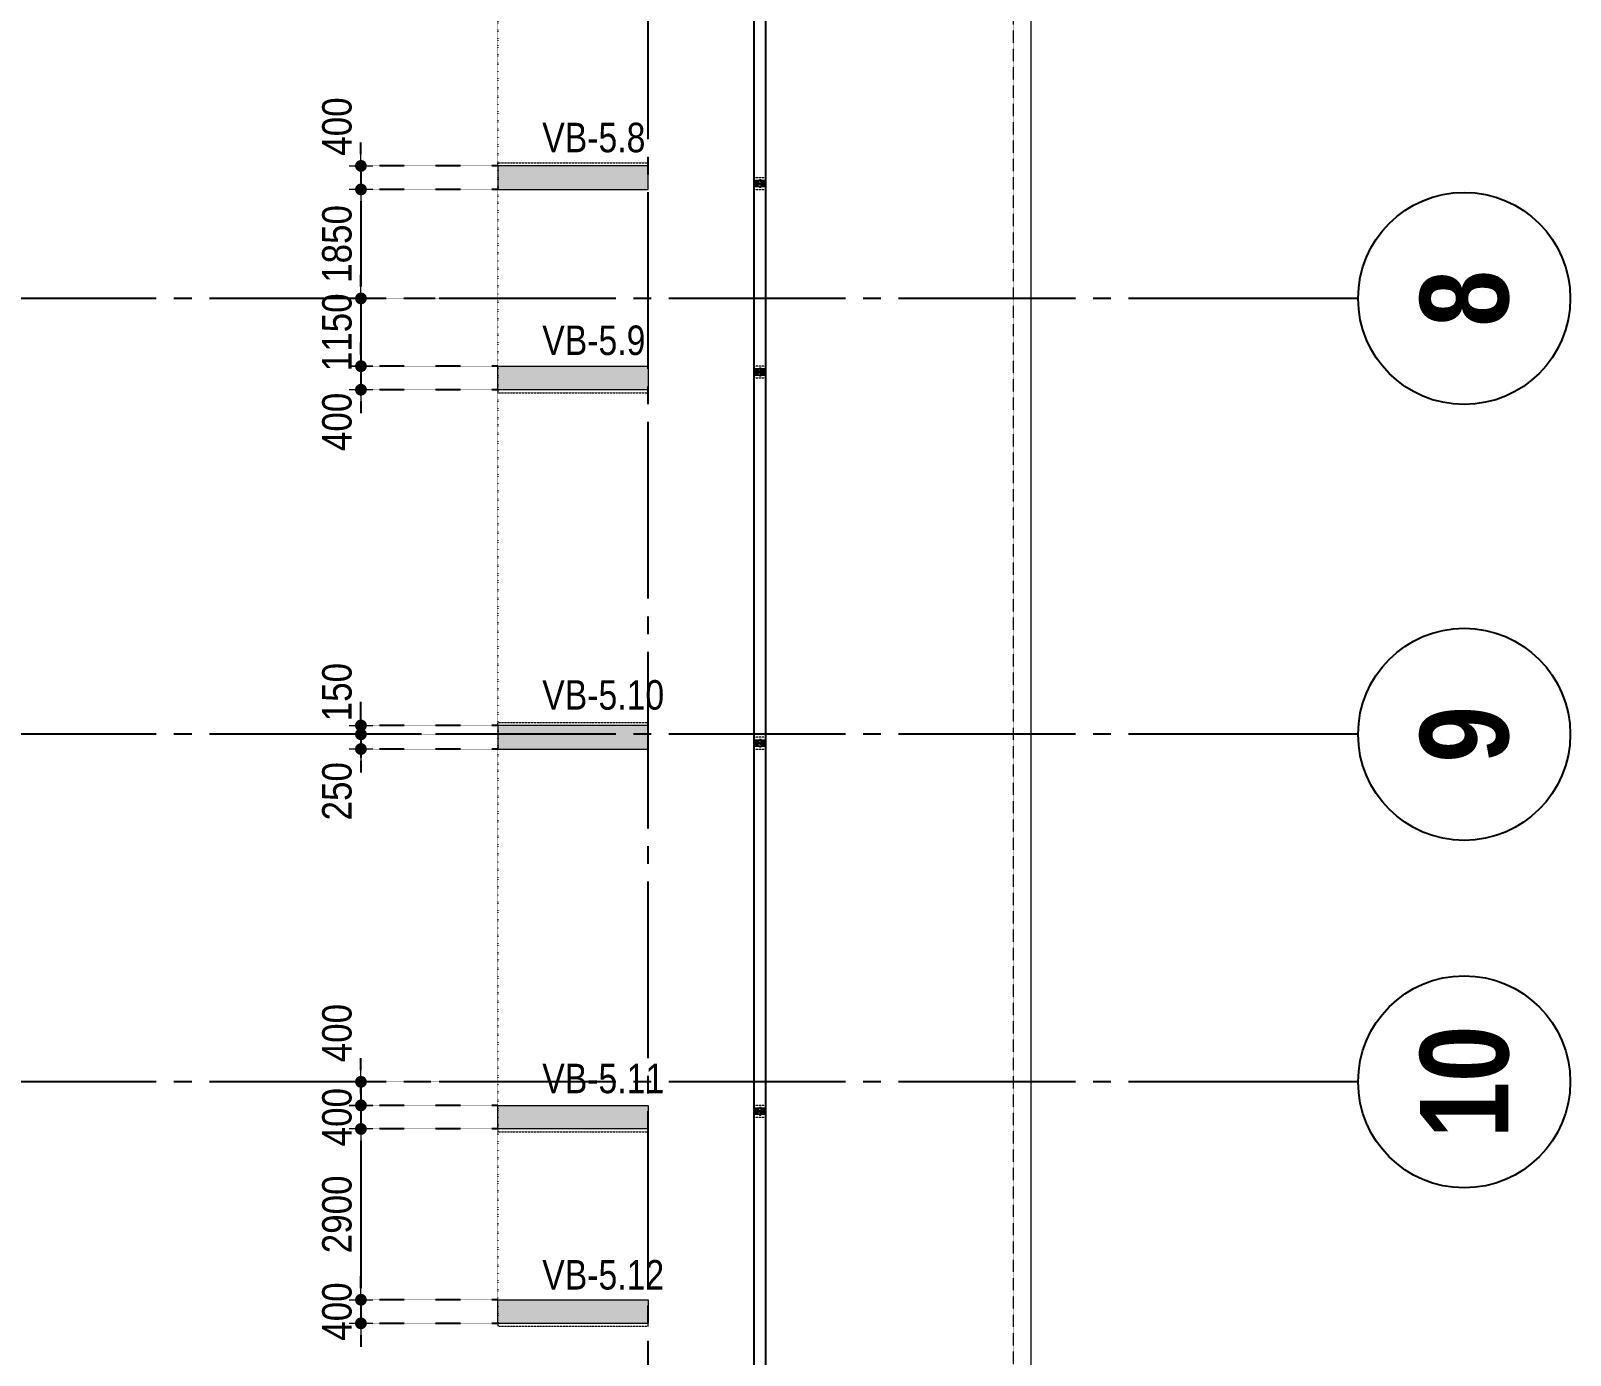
# Model space of a CAD drawing. Header units: millimetres. Extents: x -3973692 to -2843767, y 592734 to 838475.
# Drawn here: x -3459423 to -3433292, y 689690 to 712175 of the extents above; entities that cross this region are included whole.
import ezdxf
from ezdxf.enums import TextEntityAlignment as Align

# ---------------------------------------------------------------- set-up
doc = ezdxf.new("R2010")
doc.units = ezdxf.units.MM
doc.header["$MEASUREMENT"] = 0
doc.header["$PDMODE"] = 3
doc.header["$PDSIZE"] = -20
for name, pattern in [('CHG_XX_Cot_Tang 1$0$CENTER', [20.2, 12.7, -2.5, 2.5, -2.5]), ('CHG_XX_Cot_Tang 1$0$CENTER2', [28.575, 19.05, -3.175, 3.175, -3.175]), ('CHG_XX_Cot_Tang 1$0$HIDDEN', [0.375, 0.25, -0.125]), ('CHG_XX_Cot_Tang 1$0$MB_Luoi truc$0$HTT Hidden 21', [3, 2, -1]), ('CHG_XX_Luoi truc$0$MB_Luoi truc$0$Center101', [13, 10, -1, 1, -1]), ('DIVIDE2', [15.875, 6.35, -3.175, 0, -3.175, 0, -3.175]), ('DOT2', [0.125, 0, -0.125]), ('HIDDEN5', [2.8375, 1.25, -1.5875])]:
    doc.linetypes.add(name, pattern=pattern)
doc.layers.get('0').update_dxf_attribs({"lineweight": 9})
doc.layers.get('Defpoints').update_dxf_attribs({"color": 10, "lineweight": 0})
for name, color, linetype, lineweight in [("'S_General_Dim_1", 1, 'Continuous', 18), ("'S_General_Divide_3 Intermediate", 3, 'DIVIDE2', 40), ("CHG_XX_Cot_Tang 1$0$'S_Steel_Cont_2 Normal", 2, 'Continuous', 25), ("CHG_XX_Cot_Tang 1$0$'S_Steel_Cont_2 Normal_Plate", 150, 'Continuous', 15), ('CHG_XX_Cot_Tang 1$0$Cot thep', 51, 'Continuous', 15), ('CHG_XX_Cot_Tang 1$0$Net thay Tuong', 3, 'Continuous', 20), ('CHG_XX_Cot_Tang 1$0$NS-Pier', 150, 'Continuous', 9), ('CHG_XX_Cot_Tang 1$0$NS-Pier @ 1', 150, 'Continuous', 9), ('CHG_XX_Cot_Tang 1$0$NS-Pier @ 100', 150, 'Continuous', 9), ('CHG_XX_Cot_Tang 1$0$NS-Pier @ 150 VP1', 150, 'Continuous', 9), ('CHG_XX_Cot_Tang 1$0$NS-Pier @ 150 VP2', 150, 'Continuous', 9), ('CHG_XX_Cot_Tang 1$0$NS-Pier @ 150 VP3', 150, 'Continuous', 9), ('CHG_XX_Cot_Tang 1$0$NS-Pier @ 150 VP4', 150, 'Continuous', 9), ('CHG_XX_Cot_Tang 1$0$NS-Pier @ 150 VP5', 150, 'Continuous', 9), ('CHG_XX_Cot_Tang 1$0$NS-Pier @ 150 VP6', 150, 'Continuous', 9), ('CHG_XX_Cot_Tang 1$0$NS-Pier @ 150 VP7', 150, 'Continuous', 9), ('CHG_XX_Cot_Tang 1$0$NS-Pier @ 150 VP8', 150, 'Continuous', 9), ('CHG_XX_Cot_Tang 1$0$NS-Pier @ 150 VP9', 150, 'Continuous', 9), ('CHG_XX_Cot_Tang 1$0$NS-Pier @ 150 VPModel', 150, 'Continuous', 9), ('CHG_XX_Cot_Tang 1$0$NS-Pier @ 200 VP11', 150, 'Continuous', 9), ('CHG_XX_Cot_Tang 1$0$NS-Pier @ 200 VP12', 150, 'Continuous', 9), ('CHG_XX_Cot_Tang 1$0$NS-Pier @ 200 VP13', 150, 'Continuous', 9), ('CHG_XX_Cot_Tang 1$0$NS-Pier @ 200 VP14', 150, 'Continuous', 9), ('CHG_XX_Cot_Tang 1$0$NS-Pier @ 200 VP15', 150, 'Continuous', 9), ('CHG_XX_Cot_Tang 1$0$NS-Pier @ 200 VP16', 150, 'Continuous', 9), ('CHG_XX_Cot_Tang 1$0$NS-Pier @ 200 VP17', 150, 'Continuous', 9), ('CHG_XX_Cot_Tang 1$0$NS-Pier @ 200 VP18', 150, 'Continuous', 9), ('CHG_XX_Cot_Tang 1$0$NS-Pier @ 200 VP19', 150, 'Continuous', 9), ('CHG_XX_Cot_Tang 1$0$NS-Pier @ 200 VP21', 150, 'Continuous', 9), ('CHG_XX_Cot_Tang 1$0$NS-Pier @ 200 VP22', 150, 'Continuous', 9), ('CHG_XX_Cot_Tang 1$0$NS-Pier @ 200 VP23', 150, 'Continuous', 9), ('CHG_XX_Cot_Tang 1$0$NS-Pier @ 200 VP24', 150, 'Continuous', 9), ('CHG_XX_Cot_Tang 1$0$NS-Pier @ 200 VP25', 150, 'Continuous', 9), ('CHG_XX_Cot_Tang 1$0$NS-Pier @ 200 VP26', 150, 'Continuous', 9), ('CHG_XX_Cot_Tang 1$0$NS-Pier @ 200 VP27', 150, 'Continuous', 9), ('CHG_XX_Cot_Tang 1$0$NS-Pier @ 200 VP28', 150, 'Continuous', 9), ('CHG_XX_Cot_Tang 1$0$NS-Pier @ 200 VP30', 150, 'Continuous', 9), ('CHG_XX_Cot_Tang 1$0$NS-Pier @ 200 VP31', 150, 'Continuous', 9), ('CHG_XX_Cot_Tang 1$0$NS-Pier @ 200 VP32', 150, 'Continuous', 9), ('CHG_XX_Cot_Tang 1$0$NS-Pier @ 200 VP33', 150, 'Continuous', 9), ('CHG_XX_Cot_Tang 1$0$NS-Pier @ 200 VP34', 150, 'Continuous', 9), ('CHG_XX_Cot_Tang 1$0$NS-Pier @ 200 VP35', 150, 'Continuous', 9), ('CHG_XX_Cot_Tang 1$0$NS-Pier @ 200 VP36', 150, 'Continuous', 9), ('CHG_XX_Cot_Tang 1$0$NS-Pier @ 200 VP37', 150, 'Continuous', 9), ('CHG_XX_Cot_Tang 1$0$NS-Pier @ 200 VPModel', 150, 'Continuous', 9), ('CHG_XX_Cot_Tang 1$0$NS-Pier @ 350 VP10', 150, 'Continuous', 9), ('CHG_XX_Cot_Tang 1$0$NS-Pier @ 350 VP20', 150, 'Continuous', 9), ('CHG_XX_Cot_Tang 1$0$NS-Pier @ 350 VP29', 150, 'Continuous', 9), ('CHG_XX_Cot_Tang 1$0$NS-Pier @ 350 VPModel', 150, 'Continuous', 9), ('TEXT', 7, 'Continuous', 15)]:
    doc.layers.add(name, color=color, linetype=linetype, lineweight=lineweight)
for name, color, linetype in [("CHG_XX_Cot_Tang 1$0$'S_Concrete_Center_1", 8, 'CHG_XX_Cot_Tang 1$0$CENTER2'), ("CHG_XX_Cot_Tang 1$0$'S_Steel_ Bold", 8, 'Continuous'), ('CHG_XX_Cot_Tang 1$0$Vach VH3', 3, 'Continuous'), ('CHG_XX_Luoi truc$0$Grid', 34, 'Continuous'), ('CHG_XX_Luoi truc$0$Grid Line', 251, 'CHG_XX_Luoi truc$0$MB_Luoi truc$0$Center101'), ('dim', 1, 'Continuous')]:
    doc.layers.add(name, color=color, linetype=linetype)
doc.styles.add('arial', font='arial.ttf', dxfattribs={"width": 0.85})
doc.styles.add('CHG_XX_Luoi truc$0$MB_Luoi truc$0$Grid A-F$0$VNI-HelveCB', font='')
doc.styles.add('TTP-HelCon', font='')
doc.styles.get('CHG_XX_Luoi truc$0$MB_Luoi truc$0$Grid A-F$0$VNI-HelveCB').set_extended_font_data('VNI-Helve-Condense', bold=True)
doc.styles.get('TTP-HelCon').set_extended_font_data('VNI-Helve-Condense')
doc.dimstyles.new('200', dxfattribs={"dimscale": 200, "dimtxt": 2.5, "dimasz": 1, "dimexe": 0, "dimexo": 0, "dimgap": 0.75, "dimtad": 1, "dimdec": 0, "dimrnd": 10, "dimzin": 9, "dimdsep": 46, "dimtxsty": 'arial', "dimblk1": 'DIMDOT', "dimblk2": 'DIMDOT', "dimsah": 1, "dimcen": 2, "dimdle": 3, "dimclre": 8, "dimclrt": 2, "dimadec": 0, "dimazin": 0, "dimtfac": 1, "dimtdec": 0, "dimtix": 1, "dimtmove": 2, "dimatfit": 3, "dimldrblk": 'DIMPIJL', "dimfxl": 1, "dimtvp": 1.8, "dimtolj": 1, "dimtzin": 0, "dimarcsym": 0})

# ---------------------------------------------------------------- blocks, each defined once
blk = doc.blocks.new('*U3260')
at = {"layer": 'CHG_XX_Cot_Tang 1$0$NS-Pier @ 1'}
h = blk.add_hatch(color=256, dxfattribs=at)
h.dxf.hatch_style = 1
h.paths.add_polyline_path([(400, 0), (0, 0), (0, -2550), (400, -2550)])
at = {"layer": 'CHG_XX_Cot_Tang 1$0$NS-Pier @ 100'}
h = blk.add_hatch(color=256, dxfattribs=at)
h.dxf.hatch_style = 1
h.paths.add_polyline_path([(400, 0), (0, 0), (0, -2550), (400, -2550)])
at = {"layer": 'CHG_XX_Cot_Tang 1$0$NS-Pier @ 150 VP1'}
h = blk.add_hatch(color=256, dxfattribs=at)
h.dxf.hatch_style = 1
h.paths.add_polyline_path([(400, 0), (0, 0), (0, -2550), (400, -2550)])
at = {"layer": 'CHG_XX_Cot_Tang 1$0$NS-Pier @ 150 VP2'}
h = blk.add_hatch(color=256, dxfattribs=at)
h.dxf.hatch_style = 1
h.paths.add_polyline_path([(400, 0), (0, 0), (0, -2550), (400, -2550)])
at = {"layer": 'CHG_XX_Cot_Tang 1$0$NS-Pier @ 150 VP3'}
h = blk.add_hatch(color=256, dxfattribs=at)
h.dxf.hatch_style = 1
h.paths.add_polyline_path([(400, 0), (0, 0), (0, -2550), (400, -2550)])
at = {"layer": 'CHG_XX_Cot_Tang 1$0$NS-Pier @ 150 VP4'}
h = blk.add_hatch(color=256, dxfattribs=at)
h.dxf.hatch_style = 1
h.paths.add_polyline_path([(400, 0), (0, 0), (0, -2550), (400, -2550)])
at = {"layer": 'CHG_XX_Cot_Tang 1$0$NS-Pier @ 150 VP5'}
h = blk.add_hatch(color=256, dxfattribs=at)
h.dxf.hatch_style = 1
h.paths.add_polyline_path([(400, 0), (0, 0), (0, -2550), (400, -2550)])
at = {"layer": 'CHG_XX_Cot_Tang 1$0$NS-Pier @ 150 VP6'}
h = blk.add_hatch(color=256, dxfattribs=at)
h.dxf.hatch_style = 1
h.paths.add_polyline_path([(400, 0), (0, 0), (0, -2550), (400, -2550)])
at = {"layer": 'CHG_XX_Cot_Tang 1$0$NS-Pier @ 150 VP7'}
h = blk.add_hatch(color=256, dxfattribs=at)
h.dxf.hatch_style = 1
h.paths.add_polyline_path([(400, 0), (0, 0), (0, -2550), (400, -2550)])
at = {"layer": 'CHG_XX_Cot_Tang 1$0$NS-Pier @ 150 VP8'}
h = blk.add_hatch(color=256, dxfattribs=at)
h.dxf.hatch_style = 1
h.paths.add_polyline_path([(400, 0), (0, 0), (0, -2550), (400, -2550)])
at = {"layer": 'CHG_XX_Cot_Tang 1$0$NS-Pier @ 150 VP9'}
h = blk.add_hatch(color=256, dxfattribs=at)
h.dxf.hatch_style = 1
h.paths.add_polyline_path([(400, 0), (0, 0), (0, -2550), (400, -2550)])
at = {"layer": 'CHG_XX_Cot_Tang 1$0$NS-Pier @ 150 VPModel'}
h = blk.add_hatch(color=256, dxfattribs=at)
h.dxf.hatch_style = 1
h.paths.add_polyline_path([(400, 0), (0, 0), (0, -2550), (400, -2550)])
at = {"layer": 'CHG_XX_Cot_Tang 1$0$NS-Pier @ 200 VP11'}
h = blk.add_hatch(color=256, dxfattribs=at)
h.dxf.hatch_style = 1
h.paths.add_polyline_path([(400, 0), (0, 0), (0, -2550), (400, -2550)])
at = {"layer": 'CHG_XX_Cot_Tang 1$0$NS-Pier @ 200 VP12'}
h = blk.add_hatch(color=256, dxfattribs=at)
h.dxf.hatch_style = 1
h.paths.add_polyline_path([(400, 0), (0, 0), (0, -2550), (400, -2550)])
at = {"layer": 'CHG_XX_Cot_Tang 1$0$NS-Pier @ 200 VP13'}
h = blk.add_hatch(color=256, dxfattribs=at)
h.dxf.hatch_style = 1
h.paths.add_polyline_path([(400, 0), (0, 0), (0, -2550), (400, -2550)])
at = {"layer": 'CHG_XX_Cot_Tang 1$0$NS-Pier @ 200 VP14'}
h = blk.add_hatch(color=256, dxfattribs=at)
h.dxf.hatch_style = 1
h.paths.add_polyline_path([(400, 0), (0, 0), (0, -2550), (400, -2550)])
at = {"layer": 'CHG_XX_Cot_Tang 1$0$NS-Pier @ 200 VP15'}
h = blk.add_hatch(color=256, dxfattribs=at)
h.dxf.hatch_style = 1
h.paths.add_polyline_path([(400, 0), (0, 0), (0, -2550), (400, -2550)])
at = {"layer": 'CHG_XX_Cot_Tang 1$0$NS-Pier @ 200 VP16'}
h = blk.add_hatch(color=256, dxfattribs=at)
h.dxf.hatch_style = 1
h.paths.add_polyline_path([(400, 0), (0, 0), (0, -2550), (400, -2550)])
at = {"layer": 'CHG_XX_Cot_Tang 1$0$NS-Pier @ 200 VP17'}
h = blk.add_hatch(color=256, dxfattribs=at)
h.dxf.hatch_style = 1
h.paths.add_polyline_path([(400, 0), (0, 0), (0, -2550), (400, -2550)])
at = {"layer": 'CHG_XX_Cot_Tang 1$0$NS-Pier @ 200 VP18'}
h = blk.add_hatch(color=256, dxfattribs=at)
h.dxf.hatch_style = 1
h.paths.add_polyline_path([(400, 0), (0, 0), (0, -2550), (400, -2550)])
at = {"layer": 'CHG_XX_Cot_Tang 1$0$NS-Pier @ 200 VP19'}
h = blk.add_hatch(color=256, dxfattribs=at)
h.dxf.hatch_style = 1
h.paths.add_polyline_path([(400, 0), (0, 0), (0, -2550), (400, -2550)])
at = {"layer": 'CHG_XX_Cot_Tang 1$0$NS-Pier @ 200 VP21'}
h = blk.add_hatch(color=256, dxfattribs=at)
h.dxf.hatch_style = 1
h.paths.add_polyline_path([(400, 0), (0, 0), (0, -2550), (400, -2550)])
at = {"layer": 'CHG_XX_Cot_Tang 1$0$NS-Pier @ 200 VP22'}
h = blk.add_hatch(color=256, dxfattribs=at)
h.dxf.hatch_style = 1
h.paths.add_polyline_path([(400, 0), (0, 0), (0, -2550), (400, -2550)])
at = {"layer": 'CHG_XX_Cot_Tang 1$0$NS-Pier @ 200 VP23'}
h = blk.add_hatch(color=256, dxfattribs=at)
h.dxf.hatch_style = 1
h.paths.add_polyline_path([(400, 0), (0, 0), (0, -2550), (400, -2550)])
at = {"layer": 'CHG_XX_Cot_Tang 1$0$NS-Pier @ 200 VP24'}
h = blk.add_hatch(color=256, dxfattribs=at)
h.dxf.hatch_style = 1
h.paths.add_polyline_path([(400, 0), (0, 0), (0, -2550), (400, -2550)])
at = {"layer": 'CHG_XX_Cot_Tang 1$0$NS-Pier @ 200 VP25'}
h = blk.add_hatch(color=256, dxfattribs=at)
h.dxf.hatch_style = 1
h.paths.add_polyline_path([(400, 0), (0, 0), (0, -2550), (400, -2550)])
at = {"layer": 'CHG_XX_Cot_Tang 1$0$NS-Pier @ 200 VP26'}
h = blk.add_hatch(color=256, dxfattribs=at)
h.dxf.hatch_style = 1
h.paths.add_polyline_path([(400, 0), (0, 0), (0, -2550), (400, -2550)])
at = {"layer": 'CHG_XX_Cot_Tang 1$0$NS-Pier @ 200 VP27'}
h = blk.add_hatch(color=256, dxfattribs=at)
h.dxf.hatch_style = 1
h.paths.add_polyline_path([(400, 0), (0, 0), (0, -2550), (400, -2550)])
at = {"layer": 'CHG_XX_Cot_Tang 1$0$NS-Pier @ 200 VP28'}
h = blk.add_hatch(color=256, dxfattribs=at)
h.dxf.hatch_style = 1
h.paths.add_polyline_path([(400, 0), (0, 0), (0, -2550), (400, -2550)])
at = {"layer": 'CHG_XX_Cot_Tang 1$0$NS-Pier @ 200 VP30'}
h = blk.add_hatch(color=256, dxfattribs=at)
h.dxf.hatch_style = 1
h.paths.add_polyline_path([(400, 0), (0, 0), (0, -2550), (400, -2550)])
at = {"layer": 'CHG_XX_Cot_Tang 1$0$NS-Pier @ 200 VP31'}
h = blk.add_hatch(color=256, dxfattribs=at)
h.dxf.hatch_style = 1
h.paths.add_polyline_path([(400, 0), (0, 0), (0, -2550), (400, -2550)])
at = {"layer": 'CHG_XX_Cot_Tang 1$0$NS-Pier @ 200 VP32'}
h = blk.add_hatch(color=256, dxfattribs=at)
h.dxf.hatch_style = 1
h.paths.add_polyline_path([(400, 0), (0, 0), (0, -2550), (400, -2550)])
at = {"layer": 'CHG_XX_Cot_Tang 1$0$NS-Pier @ 200 VP33'}
h = blk.add_hatch(color=256, dxfattribs=at)
h.dxf.hatch_style = 1
h.paths.add_polyline_path([(400, 0), (0, 0), (0, -2550), (400, -2550)])
at = {"layer": 'CHG_XX_Cot_Tang 1$0$NS-Pier @ 200 VP34'}
h = blk.add_hatch(color=256, dxfattribs=at)
h.dxf.hatch_style = 1
h.paths.add_polyline_path([(400, 0), (0, 0), (0, -2550), (400, -2550)])
at = {"layer": 'CHG_XX_Cot_Tang 1$0$NS-Pier @ 200 VP35'}
h = blk.add_hatch(color=256, dxfattribs=at)
h.dxf.hatch_style = 1
h.paths.add_polyline_path([(400, 0), (0, 0), (0, -2550), (400, -2550)])
at = {"layer": 'CHG_XX_Cot_Tang 1$0$NS-Pier @ 200 VP36'}
h = blk.add_hatch(color=256, dxfattribs=at)
h.dxf.hatch_style = 1
h.paths.add_polyline_path([(400, 0), (0, 0), (0, -2550), (400, -2550)])
at = {"layer": 'CHG_XX_Cot_Tang 1$0$NS-Pier @ 200 VP37'}
h = blk.add_hatch(color=256, dxfattribs=at)
h.dxf.hatch_style = 1
h.paths.add_polyline_path([(400, 0), (0, 0), (0, -2550), (400, -2550)])
at = {"layer": 'CHG_XX_Cot_Tang 1$0$NS-Pier @ 200 VPModel'}
h = blk.add_hatch(color=256, dxfattribs=at)
h.dxf.hatch_style = 1
h.paths.add_polyline_path([(400, 0), (0, 0), (0, -2550), (400, -2550)])
at = {"layer": 'CHG_XX_Cot_Tang 1$0$NS-Pier @ 350 VP10'}
h = blk.add_hatch(color=256, dxfattribs=at)
h.dxf.hatch_style = 1
h.paths.add_polyline_path([(400, 0), (0, 0), (0, -2550), (400, -2550)])
at = {"layer": 'CHG_XX_Cot_Tang 1$0$NS-Pier @ 350 VP20'}
h = blk.add_hatch(color=256, dxfattribs=at)
h.dxf.hatch_style = 1
h.paths.add_polyline_path([(400, 0), (0, 0), (0, -2550), (400, -2550)])
at = {"layer": 'CHG_XX_Cot_Tang 1$0$NS-Pier @ 350 VP29'}
h = blk.add_hatch(color=256, dxfattribs=at)
h.dxf.hatch_style = 1
h.paths.add_polyline_path([(400, 0), (0, 0), (0, -2550), (400, -2550)])
at = {"layer": 'CHG_XX_Cot_Tang 1$0$NS-Pier @ 350 VPModel'}
h = blk.add_hatch(color=256, dxfattribs=at)
h.dxf.hatch_style = 1
h.paths.add_polyline_path([(400, 0), (0, 0), (0, -2550), (400, -2550)])
blk = doc.blocks.new('CHG_XX_Cot_Tang 1$0$Block A_C450x2250')
at = {"layer": 'CHG_XX_Cot_Tang 1$0$NS-Pier', "color": 9, "linetype": 'CHG_XX_Cot_Tang 1$0$MB_Luoi truc$0$HTT Hidden 21'}
blk.add_lwpolyline([(0, 0), (-50, 0), (-50, -2550), (0, -2550)], dxfattribs=at)
at = {"layer": 'CHG_XX_Cot_Tang 1$0$NS-Pier'}
blk.add_lwpolyline([(400, -2550), (0, -2550), (0, 0), (400, 0)], close=True, dxfattribs=at)
blk.add_blockref('*U3260', (0, 0), dxfattribs=at)
blk = doc.blocks.new('*U2973')
at = {"layer": "CHG_XX_Cot_Tang 1$0$'S_Steel_ Bold", "linetype": 'CHG_XX_Cot_Tang 1$0$CENTER', "ltscale": 0.05}
for p, q in [((-13, 0), (13, 0)), ((0, 13), (0, -13))]:
    blk.add_line(p, q, dxfattribs=at)
at = {"layer": "CHG_XX_Cot_Tang 1$0$'S_Steel_ Bold", "color": 1}
blk.add_circle((0, 0), 7, dxfattribs=at)
blk = doc.blocks.new('CHG_XX_Cot_Tang 1$0$A$C42BB3C5E')
at = {"color": 8, "linetype": 'CHG_XX_Cot_Tang 1$0$MB_Luoi truc$0$HTT Hidden 21'}
blk.add_lwpolyline([(-75, -113), (125, -113), (125, 87), (-75, 87)], close=True, dxfattribs=at)
at = {"layer": "CHG_XX_Cot_Tang 1$0$'S_Concrete_Center_1"}
for p, q in [((25, 63), (25, -88)), ((125, -13), (-83, -13))]:
    blk.add_line(p, q, dxfattribs=at)
at = {"layer": "CHG_XX_Cot_Tang 1$0$'S_Steel_Cont_2 Normal"}
blk.add_lwpolyline([(-37, -15, 0.414214), (-43, -21), (-43, -50), (-50, -50), (-50, 25), (-43, 25), (-43, -4, 0.414214), (-37, -10), (87, -10, 0.414214), (93, -4), (93, 25), (100, 25), (100, -50), (93, -50), (93, -21, 0.414214), (87, -15)], format="xyb", close=True, dxfattribs=at)
at = {"layer": "CHG_XX_Cot_Tang 1$0$'S_Steel_Cont_2 Normal_Plate"}
blk.add_lwpolyline([(115, 45), (115, -70), (-65, -70), (-65, 45)], close=True, dxfattribs=at)
at = {"layer": "CHG_XX_Cot_Tang 1$0$'S_Steel_ Bold"}
for p in [(-10, 20), (60, 20)]:
    blk.add_blockref('*U2973', p, dxfattribs=at)
at = {"layer": "CHG_XX_Cot_Tang 1$0$'S_Steel_ Bold", "xscale": -1, "rotation": 180}
for p in [(-10, -45), (60, -45)]:
    blk.add_blockref('*U2973', p, dxfattribs=at)
blk = doc.blocks.new('CHG_XX_Cot_Tang 1$0$net pergola')
at = {"layer": 'CHG_XX_Cot_Tang 1$0$Net thay Tuong'}
for p in [(67007, 48113), (67007, 44913), (67007, 38613), (67007, 32363)]:
    blk.add_blockref('CHG_XX_Cot_Tang 1$0$A$C42BB3C5E', p, dxfattribs=at)
blk = doc.blocks.new('*U2841')
at = {"layer": 'CHG_XX_Luoi truc$0$Grid Line'}
blk.add_line((0, 0), (0, 608), dxfattribs=at)
at = {"layer": 'CHG_XX_Luoi truc$0$Grid', "lineweight": -2, "style": 'CHG_XX_Luoi truc$0$MB_Luoi truc$0$Grid A-F$0$VNI-HelveCB'}
for tag, p in [('GRIDSUB', (0, 617)), ('GRID', (0, -9))]:
    blk.add_attdef(tag, text='', height=5, dxfattribs=at).set_placement(p, align=Align.MIDDLE)
blk = doc.blocks.new('*U2843')
at = {"layer": 'CHG_XX_Luoi truc$0$Grid', "lineweight": -2}
blk.add_line((0, -3), (0, 0), dxfattribs=at)
blk.add_circle((0, -9), 6, dxfattribs=at)
at = {"layer": 'CHG_XX_Luoi truc$0$Grid Line'}
blk.add_line((0, 0), (0, 438), dxfattribs=at)
at = {"layer": 'CHG_XX_Luoi truc$0$Grid', "lineweight": -2, "style": 'CHG_XX_Luoi truc$0$MB_Luoi truc$0$Grid A-F$0$VNI-HelveCB'}
for tag, p in [('GRIDSUB', (0, 447)), ('GRID', (0, -9))]:
    blk.add_attdef(tag, text='', height=5, dxfattribs=at).set_placement(p, align=Align.MIDDLE)
blk = doc.blocks.new('CHG_XX_Luoi truc')
at = {"layer": 'CHG_XX_Luoi truc$0$Grid', "xscale": 300, "yscale": 300, "zscale": 300}
blk.add_blockref('*U2841', (99550, -12747), dxfattribs=at)
at = {"layer": 'CHG_XX_Luoi truc$0$Grid'}
ref = blk.add_blockref('*U2843', (110703, 97650), dxfattribs=dict(at, xscale=300.0000000000013, yscale=300.0000000000013, zscale=300.0000000000013, rotation=90))
ref.add_attrib('GRID', '8', dxfattribs={"lineweight": -2, "height": 1500, "rotation": 90, "style": 'CHG_XX_Luoi truc$0$MB_Luoi truc$0$Grid A-F$0$VNI-HelveCB'}).set_placement((113403, 97650), align=Align.MIDDLE)
ref = blk.add_blockref('*U2843', (110703, 90250), dxfattribs=dict(at, xscale=300.0000000000013, yscale=300.0000000000013, zscale=300.0000000000013, rotation=90))
ref.add_attrib('GRID', '9', dxfattribs={"lineweight": -2, "height": 1500, "rotation": 90, "style": 'CHG_XX_Luoi truc$0$MB_Luoi truc$0$Grid A-F$0$VNI-HelveCB'}).set_placement((113403, 90250), align=Align.MIDDLE)
ref = blk.add_blockref('*U2843', (110703, 84350), dxfattribs=dict(at, xscale=300.0000000000013, yscale=300.0000000000013, zscale=300.0000000000013, rotation=90))
ref.add_attrib('GRID', '10', dxfattribs={"lineweight": -2, "height": 1500, "rotation": 90, "style": 'CHG_XX_Luoi truc$0$MB_Luoi truc$0$Grid A-F$0$VNI-HelveCB'}).set_placement((113403, 84350), align=Align.MIDDLE)
blk = doc.blocks.new('CHG_XX_Cot_Tang 1')
at = {"layer": 'CHG_XX_Cot_Tang 1$0$NS-Pier', "linetype": 'Continuous', "ltscale": 5}
blk.add_lwpolyline([(-300, 85450), (-10900, 85450), (-10900, 163400), (99639.2, 163400), (106050, 158254.3), (106050, -6022), (103575.5, -9000), (32350, -9000), (32350, 84050), (-300, 84050)], close=True, dxfattribs=at)
at = {"layer": 'CHG_XX_Cot_Tang 1$0$NS-Pier', "linetype": 'CHG_XX_Cot_Tang 1$0$HIDDEN', "ltscale": 5}
blk.add_lwpolyline([(32650, 84350), (0, 84350), (0, 85750), (-10600, 85750), (-10600, 163100), (99533.7, 163100), (105750, 158110.4), (105750, -5913.6), (103434.7, -8700), (32650, -8700), (32650, 84350), (32650, -8700), (103404.7, -8700)], dxfattribs=at)
at = {"layer": 'CHG_XX_Cot_Tang 1$0$Vach VH3'}
for p, q in [((101350.9, 72976.9), (101350.9, 128050)), ((101549.6, 72893.1), (101551.1, 127850))]:
    blk.add_line(p, q, dxfattribs=at)
at = {"layer": 'CHG_XX_Cot_Tang 1$0$Cot thep'}
blk.add_blockref('CHG_XX_Cot_Tang 1$0$net pergola', (34418.2, 51500), dxfattribs=at)
at = {"layer": 'CHG_XX_Cot_Tang 1$0$NS-Pier'}
blk.add_blockref('CHG_XX_Luoi truc', (0, 0), dxfattribs=at)
at = {"layer": 'CHG_XX_Cot_Tang 1$0$NS-Pier', "xscale": -1, "rotation": 90}
for p in [(97000, 99900), (97000, 90400)]:
    blk.add_blockref('CHG_XX_Cot_Tang 1$0$Block A_C450x2250', p, dxfattribs=at)
at = {"layer": 'CHG_XX_Cot_Tang 1$0$NS-Pier', "rotation": 90.00000000000001}
for p in [(97000, 96100), (97000, 83550), (97000, 80250)]:
    blk.add_blockref('CHG_XX_Cot_Tang 1$0$Block A_C450x2250', p, dxfattribs=at)
blk = doc.blocks.new('DIMDOT')
for p, q in [((1, 0), (-1, 0)), ((0, -1), (0, 1))]:
    blk.add_line(p, q)
at = {"const_width": 0.5}
blk.add_lwpolyline([(-0.25, 0, 1), (0.25, 0, 1)], format="xyb", close=True, dxfattribs=at)
blk = doc.blocks.new('*D232')
at = {"layer": "'S_General_Dim_1", "color": 0, "lineweight": -2, "transparency": 16777216}
for p, q in [((-3453819, 710081), (-3453819, 710281)), ((-3453819, 709881), (-3453819, 709481)), ((-3453819, 709281), (-3453819, 709081))]:
    blk.add_line(p, q, dxfattribs=at)
at = {"layer": "'S_General_Dim_1", "color": 8, "linetype": 'HIDDEN5', "lineweight": -2, "transparency": 16777216}
for p, q in [((-3451495, 709881), (-3453819, 709881)), ((-3451495, 709481), (-3453819, 709481))]:
    blk.add_line(p, q, dxfattribs=at)
at = {"layer": 'Defpoints', "color": 0, "transparency": 16777216}
for p in [(-3451495, 709881), (-3453819, 709481), (-3451495, 709481)]:
    blk.add_point(p, dxfattribs=at)
at = {"layer": "'S_General_Dim_1", "color": 0, "lineweight": -2, "transparency": 16777216, "xscale": 200, "yscale": 200, "zscale": 200}
for p, rotation in [((-3453819, 709881), 270), ((-3453819, 709481), 90)]:
    blk.add_blockref('DIMDOT', p, dxfattribs=dict(at, rotation=rotation))
at = {"layer": "'S_General_Dim_1", "color": 2, "transparency": 16777216, "insert": (-3454224, 710549), "char_height": 500, "attachment_point": 5, "rotation": 90, "style": 'arial'}
blk.add_mtext('\\A1;400', dxfattribs=at)
blk = doc.blocks.new('DIMPIJL')
at = {"linetype": 'ByBlock'}
blk.add_solid([(-2.5, 0.42), (-2.5, -0.42), (0, 0)], dxfattribs=at)
blk = doc.blocks.new('*D233')
at = {"layer": "'S_General_Dim_1", "color": 8, "linetype": 'HIDDEN5', "lineweight": -2, "transparency": 16777216}
for p, q in [((-3451495, 709481), (-3453819, 709481)), ((-3451227, 707631), (-3453819, 707631))]:
    blk.add_line(p, q, dxfattribs=at)
at = {"layer": "'S_General_Dim_1", "color": 0, "lineweight": -2, "transparency": 16777216}
blk.add_line((-3453819, 709281), (-3453819, 707831), dxfattribs=at)
at = {"layer": 'Defpoints', "color": 0, "transparency": 16777216}
for p in [(-3451495, 709481), (-3453819, 707631), (-3451227, 707631)]:
    blk.add_point(p, dxfattribs=at)
at = {"layer": "'S_General_Dim_1", "color": 0, "lineweight": -2, "transparency": 16777216, "xscale": 200, "yscale": 200, "zscale": 200}
for p, rotation in [((-3453819, 709481), 90), ((-3453819, 707631), 270)]:
    blk.add_blockref('DIMDOT', p, dxfattribs=dict(at, rotation=rotation))
at = {"layer": "'S_General_Dim_1", "color": 2, "transparency": 16777216, "insert": (-3454224, 708556), "char_height": 500, "attachment_point": 5, "rotation": 90, "style": 'arial'}
blk.add_mtext('\\A1;1850', dxfattribs=at)
blk = doc.blocks.new('*D234')
at = {"layer": "'S_General_Dim_1", "color": 0, "lineweight": -2, "transparency": 16777216}
for p, q in [((-3453819, 707831), (-3453819, 708031)), ((-3453819, 707631), (-3453819, 706481)), ((-3453819, 706281), (-3453819, 706081))]:
    blk.add_line(p, q, dxfattribs=at)
at = {"layer": "'S_General_Dim_1", "color": 8, "linetype": 'HIDDEN5', "lineweight": -2, "transparency": 16777216}
for p, q in [((-3451227, 707631), (-3453819, 707631)), ((-3451495, 706481), (-3453819, 706481))]:
    blk.add_line(p, q, dxfattribs=at)
at = {"layer": 'Defpoints', "color": 0, "transparency": 16777216}
for p in [(-3451227, 707631), (-3453819, 706481), (-3451495, 706481)]:
    blk.add_point(p, dxfattribs=at)
at = {"layer": "'S_General_Dim_1", "color": 0, "lineweight": -2, "transparency": 16777216, "xscale": 200, "yscale": 200, "zscale": 200}
for p, rotation in [((-3453819, 707631), 270), ((-3453819, 706481), 90)]:
    blk.add_blockref('DIMDOT', p, dxfattribs=dict(at, rotation=rotation))
at = {"layer": "'S_General_Dim_1", "color": 2, "transparency": 16777216, "insert": (-3454224, 707056), "char_height": 500, "attachment_point": 5, "rotation": 90, "style": 'arial'}
blk.add_mtext('\\A1;1150', dxfattribs=at)
blk = doc.blocks.new('*D235')
at = {"layer": "'S_General_Dim_1", "color": 0, "lineweight": -2, "transparency": 16777216}
for p, q in [((-3453819, 706681), (-3453819, 706881)), ((-3453819, 706481), (-3453819, 706081)), ((-3453819, 705881), (-3453819, 705681))]:
    blk.add_line(p, q, dxfattribs=at)
at = {"layer": "'S_General_Dim_1", "color": 8, "linetype": 'HIDDEN5', "lineweight": -2, "transparency": 16777216}
for p, q in [((-3451495, 706481), (-3453819, 706481)), ((-3451495, 706081), (-3453819, 706081))]:
    blk.add_line(p, q, dxfattribs=at)
at = {"layer": 'Defpoints', "color": 0, "transparency": 16777216}
for p in [(-3451495, 706481), (-3453819, 706081), (-3451495, 706081)]:
    blk.add_point(p, dxfattribs=at)
at = {"layer": "'S_General_Dim_1", "color": 0, "lineweight": -2, "transparency": 16777216, "xscale": 200, "yscale": 200, "zscale": 200}
for p, rotation in [((-3453819, 706481), 270), ((-3453819, 706081), 90)]:
    blk.add_blockref('DIMDOT', p, dxfattribs=dict(at, rotation=rotation))
at = {"layer": "'S_General_Dim_1", "color": 2, "transparency": 16777216, "insert": (-3454224, 705535), "char_height": 500, "attachment_point": 5, "rotation": 90, "style": 'arial'}
blk.add_mtext('\\A1;400', dxfattribs=at)
blk = doc.blocks.new('*D236')
at = {"layer": "'S_General_Dim_1", "color": 0, "lineweight": -2, "transparency": 16777216}
for p, q in [((-3453819, 700581), (-3453819, 700781)), ((-3453819, 700381), (-3453819, 700231)), ((-3453819, 700031), (-3453819, 699831))]:
    blk.add_line(p, q, dxfattribs=at)
at = {"layer": "'S_General_Dim_1", "color": 8, "linetype": 'HIDDEN5', "lineweight": -2, "transparency": 16777216}
for p, q in [((-3451495, 700381), (-3453819, 700381)), ((-3451495, 700231), (-3453819, 700231))]:
    blk.add_line(p, q, dxfattribs=at)
at = {"layer": 'Defpoints', "color": 0, "transparency": 16777216}
for p in [(-3451495, 700381), (-3453819, 700231), (-3451495, 700231)]:
    blk.add_point(p, dxfattribs=at)
at = {"layer": "'S_General_Dim_1", "color": 0, "lineweight": -2, "transparency": 16777216, "xscale": 200, "yscale": 200, "zscale": 200}
for p, rotation in [((-3453819, 700381), 270), ((-3453819, 700231), 90)]:
    blk.add_blockref('DIMDOT', p, dxfattribs=dict(at, rotation=rotation))
at = {"layer": "'S_General_Dim_1", "color": 2, "transparency": 16777216, "insert": (-3454224, 700947), "char_height": 500, "attachment_point": 5, "rotation": 90, "style": 'arial'}
blk.add_mtext('\\A1;150', dxfattribs=at)
blk = doc.blocks.new('*D237')
at = {"layer": "'S_General_Dim_1", "color": 0, "lineweight": -2, "transparency": 16777216}
for p, q in [((-3453819, 700431), (-3453819, 700631)), ((-3453819, 700231), (-3453819, 699981)), ((-3453819, 699781), (-3453819, 699581))]:
    blk.add_line(p, q, dxfattribs=at)
at = {"layer": "'S_General_Dim_1", "color": 8, "linetype": 'HIDDEN5', "lineweight": -2, "transparency": 16777216}
for p, q in [((-3451495, 700231), (-3453819, 700231)), ((-3451495, 699981), (-3453819, 699981))]:
    blk.add_line(p, q, dxfattribs=at)
at = {"layer": 'Defpoints', "color": 0, "transparency": 16777216}
for p in [(-3451495, 700231), (-3453819, 699981), (-3451495, 699981)]:
    blk.add_point(p, dxfattribs=at)
at = {"layer": "'S_General_Dim_1", "color": 0, "lineweight": -2, "transparency": 16777216, "xscale": 200, "yscale": 200, "zscale": 200}
for p, rotation in [((-3453819, 700231), 270), ((-3453819, 699981), 90)]:
    blk.add_blockref('DIMDOT', p, dxfattribs=dict(at, rotation=rotation))
at = {"layer": "'S_General_Dim_1", "color": 2, "transparency": 16777216, "insert": (-3454224, 699264), "char_height": 500, "attachment_point": 5, "rotation": 90, "style": 'arial'}
blk.add_mtext('\\A1;250', dxfattribs=at)
blk = doc.blocks.new('*D238')
at = {"layer": "'S_General_Dim_1", "color": 0, "lineweight": -2, "transparency": 16777216}
for p, q in [((-3453819, 694531), (-3453819, 694731)), ((-3453819, 694331), (-3453819, 693931)), ((-3453819, 693731), (-3453819, 693531))]:
    blk.add_line(p, q, dxfattribs=at)
at = {"layer": "'S_General_Dim_1", "color": 8, "linetype": 'HIDDEN5', "lineweight": -2, "transparency": 16777216}
for p, q in [((-3451607, 694331), (-3453819, 694331)), ((-3451495, 693931), (-3453819, 693931))]:
    blk.add_line(p, q, dxfattribs=at)
at = {"layer": 'Defpoints', "color": 0, "transparency": 16777216}
for p in [(-3451607, 694331), (-3453819, 693931), (-3451495, 693931)]:
    blk.add_point(p, dxfattribs=at)
at = {"layer": "'S_General_Dim_1", "color": 0, "lineweight": -2, "transparency": 16777216, "xscale": 200, "yscale": 200, "zscale": 200}
for p, rotation in [((-3453819, 694331), 270), ((-3453819, 693931), 90)]:
    blk.add_blockref('DIMDOT', p, dxfattribs=dict(at, rotation=rotation))
at = {"layer": "'S_General_Dim_1", "color": 2, "transparency": 16777216, "insert": (-3454224, 695158), "char_height": 500, "attachment_point": 5, "rotation": 90, "style": 'arial'}
blk.add_mtext('\\A1;400', dxfattribs=at)
blk = doc.blocks.new('*D239')
at = {"layer": "'S_General_Dim_1", "color": 0, "lineweight": -2, "transparency": 16777216}
for p, q in [((-3453819, 694131), (-3453819, 694331)), ((-3453819, 693931), (-3453819, 693531)), ((-3453819, 693331), (-3453819, 693131))]:
    blk.add_line(p, q, dxfattribs=at)
at = {"layer": "'S_General_Dim_1", "color": 8, "linetype": 'HIDDEN5', "lineweight": -2, "transparency": 16777216}
for p, q in [((-3451495, 693931), (-3453819, 693931)), ((-3451495, 693531), (-3453819, 693531))]:
    blk.add_line(p, q, dxfattribs=at)
at = {"layer": 'Defpoints', "color": 0, "transparency": 16777216}
for p in [(-3451495, 693931), (-3453819, 693531), (-3451495, 693531)]:
    blk.add_point(p, dxfattribs=at)
at = {"layer": "'S_General_Dim_1", "color": 0, "lineweight": -2, "transparency": 16777216, "xscale": 200, "yscale": 200, "zscale": 200}
for p, rotation in [((-3453819, 693931), 270), ((-3453819, 693531), 90)]:
    blk.add_blockref('DIMDOT', p, dxfattribs=dict(at, rotation=rotation))
at = {"layer": "'S_General_Dim_1", "color": 2, "transparency": 16777216, "insert": (-3454224, 693731), "char_height": 500, "attachment_point": 5, "rotation": 90, "style": 'arial'}
blk.add_mtext('\\A1;400', dxfattribs=at)
blk = doc.blocks.new('*D240')
at = {"layer": "'S_General_Dim_1", "color": 8, "linetype": 'HIDDEN5', "lineweight": -2, "transparency": 16777216}
for p, q in [((-3451495, 693531), (-3453819, 693531)), ((-3451495, 690631), (-3453819, 690631))]:
    blk.add_line(p, q, dxfattribs=at)
at = {"layer": "'S_General_Dim_1", "color": 0, "lineweight": -2, "transparency": 16777216}
blk.add_line((-3453819, 693331), (-3453819, 690831), dxfattribs=at)
at = {"layer": 'Defpoints', "color": 0, "transparency": 16777216}
for p in [(-3451495, 693531), (-3453819, 690631), (-3451495, 690631)]:
    blk.add_point(p, dxfattribs=at)
at = {"layer": "'S_General_Dim_1", "color": 0, "lineweight": -2, "transparency": 16777216, "xscale": 200, "yscale": 200, "zscale": 200}
for p, rotation in [((-3453819, 693531), 90), ((-3453819, 690631), 270)]:
    blk.add_blockref('DIMDOT', p, dxfattribs=dict(at, rotation=rotation))
at = {"layer": "'S_General_Dim_1", "color": 2, "transparency": 16777216, "insert": (-3454224, 692081), "char_height": 500, "attachment_point": 5, "rotation": 90, "style": 'arial'}
blk.add_mtext('\\A1;2900', dxfattribs=at)
blk = doc.blocks.new('*D241')
at = {"layer": "'S_General_Dim_1", "color": 0, "lineweight": -2, "transparency": 16777216}
for p, q in [((-3453819, 690831), (-3453819, 691031)), ((-3453819, 690631), (-3453819, 690231)), ((-3453819, 690031), (-3453819, 689831))]:
    blk.add_line(p, q, dxfattribs=at)
at = {"layer": "'S_General_Dim_1", "color": 8, "linetype": 'HIDDEN5', "lineweight": -2, "transparency": 16777216}
for p, q in [((-3451495, 690631), (-3453819, 690631)), ((-3451495, 690231), (-3453819, 690231))]:
    blk.add_line(p, q, dxfattribs=at)
at = {"layer": 'Defpoints', "color": 0, "transparency": 16777216}
for p in [(-3451495, 690631), (-3453819, 690231), (-3451495, 690231)]:
    blk.add_point(p, dxfattribs=at)
at = {"layer": "'S_General_Dim_1", "color": 0, "lineweight": -2, "transparency": 16777216, "xscale": 200, "yscale": 200, "zscale": 200}
for p, rotation in [((-3453819, 690631), 270), ((-3453819, 690231), 90)]:
    blk.add_blockref('DIMDOT', p, dxfattribs=dict(at, rotation=rotation))
at = {"layer": "'S_General_Dim_1", "color": 2, "transparency": 16777216, "insert": (-3454224, 690431), "char_height": 500, "attachment_point": 5, "rotation": 90, "style": 'arial'}
blk.add_mtext('\\A1;400', dxfattribs=at)
blk = doc.blocks.new('b')
at = {"layer": 'TEXT', "color": 3, "style": 'TTP-HelCon'}
for s, p in [('VB-5.8', (-1796, -52118)), ('VB-5.9', (-1796, -55560)), ('VB-5.10', (-1796, -61581)), ('VB-5.11', (-1796, -68093)), ('VB-5.12', (-1796, -71426))]:
    blk.add_text(s, height=500, dxfattribs=at).set_placement(p)

msp = doc.modelspace()

# ---------------------------------------------------------------- linework, layer by layer
at = {"layer": 'dim', "linetype": 'DOT2', "ltscale": 10}
msp.add_line((-3451495.2, 750631), (-3451495.2, 690231), dxfattribs=at)

# ---------------------------------------------------------------- block references
at = {"layer": "'S_General_Divide_3 Intermediate"}
msp.add_blockref('CHG_XX_Cot_Tang 1', (-3548495.2, 609981), dxfattribs=at)
at = {"layer": 'dim'}
msp.add_blockref('b', (-3448945.2, 762231), dxfattribs=at)

# ---------------------------------------------------------------- dimensions: what is measured, and where the dimension line sits
at = {"layer": "'S_General_Dim_1"}
for base, p1, p2, picture, middle in [((-3453819.1, 709481), (-3451495.2, 709881), (-3451495.2, 709481), '*D232', (-3454224.4, 710549.5)), ((-3453819.1, 706081), (-3451495.2, 706481), (-3451495.2, 706081), '*D235', (-3454224.4, 705535.1)), ((-3453819.1, 700231), (-3451495.2, 700381), (-3451495.2, 700231), '*D236', (-3454224.4, 700947.4)), ((-3453819.1, 699981), (-3451495.2, 700231), (-3451495.2, 699981), '*D237', (-3454224.4, 699264.1)), ((-3453819.1, 693931), (-3451606.6, 694331), (-3451495.2, 693931), '*D238', (-3454224.4, 695158.2))]:
    dim = msp.add_linear_dim(base=base, p1=p1, p2=p2, angle=90, dimstyle='200', dxfattribs=at)
    dim.commit()
    dim.dimension.update_dxf_attribs({"geometry": picture, "text_midpoint": middle, "dimtype": 160})
for base, p1, p2, picture, middle in [((-3453819.1, 707631), (-3451495.2, 709481), (-3451227.1, 707631), '*D233', (-3454224.4, 708556)), ((-3453819.1, 706481), (-3451227.1, 707631), (-3451495.2, 706481), '*D234', (-3454224.4, 707056)), ((-3453819.1, 693531), (-3451495.2, 693931), (-3451495.2, 693531), '*D239', (-3454224.4, 693731)), ((-3453819.1, 690631), (-3451495.2, 693531), (-3451495.2, 690631), '*D240', (-3454224.4, 692081)), ((-3453819.1, 690231), (-3451495.2, 690631), (-3451495.2, 690231), '*D241', (-3454224.4, 690431))]:
    dim = msp.add_linear_dim(base=base, p1=p1, p2=p2, angle=90, dimstyle='200', dxfattribs=at)
    dim.commit()
    dim.dimension.update_dxf_attribs({"geometry": picture, "text_midpoint": middle})

doc.saveas('drawing.dxf')
